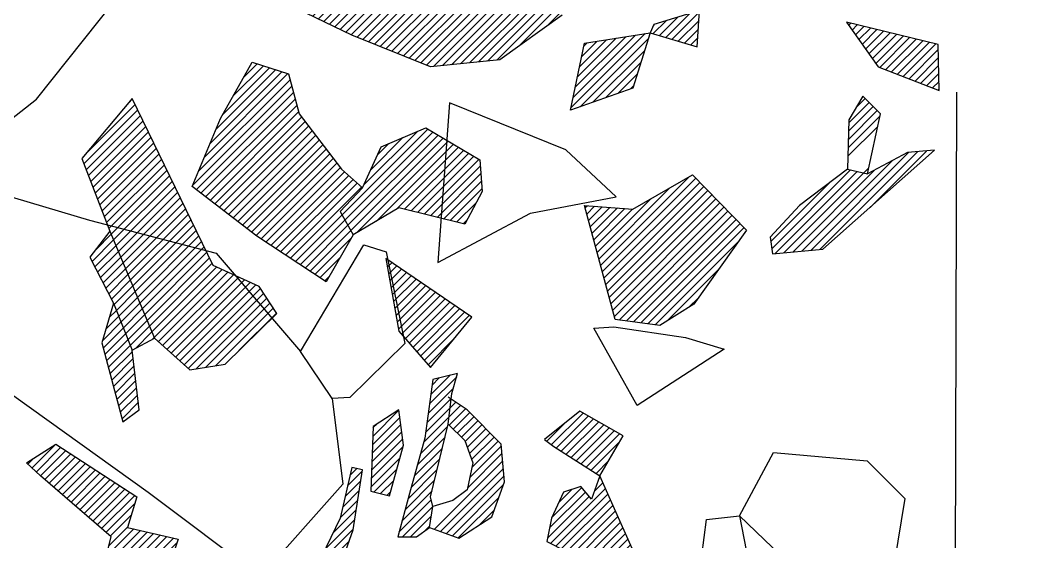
# Model space of a CAD drawing. Header units: metres. Extents: x 10 to 155, y -2050 to -1690.
# Drawn here: x 109.23 to 153.58, y -1873.71 to -1851.07 of the extents above; entities that cross this region are included whole.
import ezdxf

# ---------------------------------------------------------------- set-up
doc = ezdxf.new("R2010")
doc.units = ezdxf.units.M
doc.header["$LTSCALE"] = 25
doc.header["$MEASUREMENT"] = 0
doc.linetypes.add('STRICHPUNKTX2', pattern=[2, 1, -0.5, 0, -0.5])
doc.layers.get('0').update_dxf_attribs({"linetype": 'CONTINUOUS'})
for name, color, linetype in [('GRABUNGSGRENZE', 3, 'STRICHPUNKTX2'), ('KNOCHEN', 2, 'CONTINUOUS'), ('KNOCHENSCHRAFF', 2, 'CONTINUOUS'), ('STEINE', 4, 'CONTINUOUS')]:
    doc.layers.add(name, color=color, linetype=linetype)

# ---------------------------------------------------------------- blocks, each defined once
blk = doc.blocks.new('*X17')
at = {"color": 0}
for p, q in [((109.742, -1870.511), (110.779, -1869.473)), ((109.926, -1870.68), (110.993, -1869.613)), ((110.111, -1870.849), (111.207, -1869.752)), ((110.3, -1871.013), (111.421, -1869.892)), ((110.49, -1871.177), (111.635, -1870.032)), ((109.558, -1870.341), (109.812, -1870.087)), ((110.679, -1871.341), (111.849, -1870.171)), ((110.868, -1871.506), (112.063, -1870.311)), ((111.058, -1871.67), (112.277, -1870.45)), ((111.247, -1871.834), (112.491, -1870.59)), ((111.437, -1871.998), (112.705, -1870.729)), ((111.626, -1872.162), (112.919, -1870.869)), ((123.457, -1871.291), (124.093, -1870.656)), ((123.564, -1870.831), (123.854, -1870.54)), ((111.815, -1872.326), (113.133, -1871.009)), ((112.005, -1872.491), (113.347, -1871.148)), ((112.194, -1872.655), (113.561, -1871.288)), ((123.35, -1871.752), (124.027, -1871.075)), ((112.383, -1872.819), (113.775, -1871.427)), ((112.573, -1872.983), (113.989, -1871.567)), ((112.762, -1873.147), (114.203, -1871.707)), ((123.243, -1872.213), (123.961, -1871.494)), ((112.952, -1873.311), (114.211, -1872.052)), ((123.135, -1872.674), (123.895, -1871.914)), ((113.141, -1873.476), (114.054, -1872.563)), ((122.816, -1873.346), (123.829, -1872.333)), ((112.96, -1874.364), (114.164, -1873.16)), ((113.078, -1873.892), (113.897, -1873.073)), ((122.49, -1874.026), (123.764, -1872.752)), ((112.488, -1876.25), (115.311, -1873.427)), ((112.606, -1875.778), (115.024, -1873.36)), ((112.724, -1875.307), (114.737, -1873.294)), ((112.842, -1874.835), (114.45, -1873.227)), ((114.113, -1874.978), (115.598, -1873.494)), ((114.489, -1874.956), (115.884, -1873.56)), ((122.163, -1874.707), (123.698, -1873.172)), ((114.866, -1874.933), (116.035, -1873.763)), ((121.981, -1875.242), (123.515, -1873.708)), ((115.242, -1874.91), (115.869, -1874.283)), ((122.335, -1875.242), (123.325, -1874.252)), ((115.618, -1874.887), (115.702, -1874.803)), ((122.688, -1875.242), (123.135, -1874.796)), ((112.633, -1876.458), (113.971, -1875.12)), ((112.862, -1876.582), (113.909, -1875.536)), ((113.092, -1876.707), (113.846, -1875.952)), ((113.321, -1876.831), (113.784, -1876.368)), ((120.701, -1877.583), (121.944, -1876.34)), ((122.005, -1876.632), (122.138, -1876.499)), ((113.55, -1876.955), (113.722, -1876.784)), ((117.335, -1877.767), (118.025, -1877.076)), ((115.526, -1880.283), (118.267, -1877.542)), ((115.83, -1879.625), (118.146, -1877.309)), ((115.757, -1880.406), (118.388, -1877.774)), ((116.039, -1880.477), (118.509, -1878.007)), ((116.322, -1880.547), (118.63, -1878.239)), ((118.163, -1882.242), (122.103, -1878.302)), ((118.332, -1882.427), (122.185, -1878.573)), ((118.5, -1882.612), (122.21, -1878.902)), ((116.605, -1880.618), (118.14, -1879.083)), ((118.669, -1882.797), (122.235, -1879.231)), ((117.762, -1880.168), (118.202, -1879.729)), ((117.798, -1880.486), (118.603, -1879.681)), ((117.834, -1880.803), (119.004, -1879.633)), ((117.87, -1881.121), (119.405, -1879.586)), ((117.906, -1881.438), (119.806, -1879.538)), ((117.942, -1881.756), (120.207, -1879.491)), ((117.995, -1882.056), (120.608, -1879.443)), ((118.837, -1882.982), (122.26, -1879.559)), ((116.888, -1880.689), (117.356, -1880.221)), ((119.024, -1883.149), (122.285, -1879.888)), ((119.496, -1883.031), (122.31, -1880.217)), ((119.967, -1882.913), (122.335, -1880.545)), ((120.438, -1882.795), (122.36, -1880.874)), ((120.91, -1882.678), (122.385, -1881.203)), ((121.381, -1882.56), (122.409, -1881.531)), ((121.852, -1882.442), (122.434, -1881.86)), ((122.324, -1882.324), (122.459, -1882.188))]:
    blk.add_line(p, q, dxfattribs=at)
blk = doc.blocks.new('*X19')
at = {"color": 0}
for p, q in [((124.546, -1869.142), (125.687, -1868.001)), ((124.519, -1869.875), (125.77, -1868.625)), ((124.533, -1869.508), (125.728, -1868.313)), ((124.559, -1868.775), (124.743, -1868.591)), ((124.506, -1870.242), (125.811, -1868.937)), ((124.479, -1870.976), (125.873, -1869.582)), ((124.493, -1870.609), (125.853, -1869.249)), ((124.466, -1871.343), (125.736, -1870.073)), ((124.61, -1871.552), (125.599, -1870.563)), ((124.893, -1871.623), (125.462, -1871.054)), ((125.176, -1871.694), (125.325, -1871.544)), ((124.933, -1877.24), (126.807, -1875.365)), ((124.998, -1876.822), (126.545, -1875.275)), ((124.676, -1878.911), (127.859, -1875.728)), ((124.74, -1878.493), (127.596, -1875.637)), ((124.804, -1878.075), (127.333, -1875.547)), ((124.869, -1877.658), (127.07, -1875.456)), ((123.635, -1880.305), (128.03, -1875.911)), ((123.73, -1880.565), (128.165, -1876.129)), ((123.824, -1880.824), (128.301, -1876.347)), ((123.918, -1881.083), (128.436, -1876.565)), ((124.012, -1881.343), (128.572, -1876.783)), ((124.107, -1881.602), (128.707, -1877.001)), ((124.234, -1881.828), (128.843, -1877.219)), ((124.392, -1882.023), (128.979, -1877.437)), ((124.551, -1882.219), (129.114, -1877.655)), ((124.709, -1882.414), (129.25, -1877.873)), ((124.867, -1882.609), (129.368, -1878.108)), ((125.025, -1882.804), (129.41, -1878.42)), ((123.164, -1879.009), (123.594, -1878.579)), ((123.258, -1879.268), (123.913, -1878.613)), ((125.184, -1883), (129.451, -1878.732)), ((123.352, -1879.527), (123.934, -1878.946)), ((123.447, -1879.787), (124.039, -1879.195)), ((123.541, -1880.046), (124.326, -1879.261)), ((125.342, -1883.195), (129.493, -1879.044)), ((125.5, -1883.39), (129.535, -1879.356)), ((125.659, -1883.585), (129.576, -1879.668)), ((127.34, -1882.258), (129.618, -1879.98)), ((129.307, -1880.644), (129.659, -1880.292))]:
    blk.add_line(p, q, dxfattribs=at)
blk = doc.blocks.new('*X20')
at = {"color": 0}
for p, q in [((127.074, -1867.32), (127.907, -1866.488)), ((127.017, -1867.732), (128.197, -1866.552)), ((127.132, -1866.909), (127.443, -1866.598)), ((126.959, -1868.143), (128.049, -1867.053)), ((126.902, -1868.554), (127.958, -1867.498)), ((127.865, -1868.297), (128.365, -1867.798)), ((127.912, -1867.897), (128.155, -1867.654)), ((126.844, -1868.965), (127.912, -1867.897)), ((127.871, -1868.645), (128.574, -1867.942)), ((128.047, -1868.822), (128.762, -1868.107)), ((128.224, -1868.999), (128.939, -1868.284)), ((126.621, -1869.895), (127.804, -1868.712)), ((126.756, -1869.406), (127.865, -1868.297)), ((128.401, -1869.176), (129.116, -1868.461)), ((128.562, -1869.368), (129.293, -1868.638)), ((128.658, -1869.626), (129.469, -1868.814)), ((128.753, -1869.885), (129.646, -1868.991)), ((128.848, -1870.143), (129.823, -1869.168)), ((126.486, -1870.384), (127.691, -1869.179)), ((128.761, -1870.937), (130.136, -1869.562)), ((128.859, -1870.485), (130, -1869.345)), ((126.35, -1870.873), (127.578, -1869.645)), ((128.663, -1871.389), (130.166, -1869.885)), ((126.215, -1871.361), (127.465, -1870.112)), ((127.229, -1873.176), (130.196, -1870.209)), ((126.082, -1871.848), (127.352, -1870.578)), ((127.489, -1873.269), (130.227, -1870.532)), ((127.749, -1873.363), (130.257, -1870.855)), ((125.951, -1872.333), (127.239, -1871.045)), ((128.009, -1873.457), (130.235, -1871.231)), ((125.82, -1872.817), (127.126, -1871.511)), ((128.269, -1873.55), (130.03, -1871.789)), ((125.689, -1873.302), (127.095, -1871.896)), ((125.838, -1873.506), (127.166, -1872.179)), ((126.192, -1873.506), (127.095, -1872.603)), ((129.203, -1872.97), (129.826, -1872.347)), ((126.797, -1873.254), (127.024, -1873.027))]:
    blk.add_line(p, q, dxfattribs=at)
blk = doc.blocks.new('*X21')
at = {"color": 0}
for p, q in [((132.322, -1869.497), (133.694, -1868.126)), ((132.53, -1869.642), (133.919, -1868.254)), ((132.12, -1869.346), (132.917, -1868.549)), ((132.746, -1869.781), (134.145, -1868.382)), ((132.961, -1869.919), (134.37, -1868.51)), ((133.177, -1870.057), (134.596, -1868.638)), ((133.392, -1870.195), (134.821, -1868.766)), ((133.607, -1870.333), (135.047, -1868.894)), ((133.823, -1870.471), (135.272, -1869.022)), ((134.038, -1870.609), (135.304, -1869.344)), ((134.254, -1870.748), (134.798, -1870.203)), ((134.37, -1870.985), (134.443, -1870.912)), ((132.332, -1872.669), (133.64, -1871.361)), ((134.18, -1871.529), (134.552, -1871.156)), ((132.149, -1873.56), (133.958, -1871.75)), ((132.237, -1873.118), (133.799, -1871.556)), ((132.273, -1873.789), (134.661, -1871.401)), ((132.509, -1873.906), (134.769, -1871.646)), ((132.627, -1872.021), (133.205, -1871.443)), ((132.745, -1874.024), (134.878, -1871.891)), ((132.895, -1874.228), (134.987, -1872.136)), ((132.47, -1875.359), (135.204, -1872.625)), ((132.683, -1874.794), (135.096, -1872.38)), ((132.402, -1875.781), (135.313, -1872.87)), ((132.666, -1875.871), (135.422, -1873.115)), ((132.93, -1875.961), (135.531, -1873.36)), ((133.193, -1876.051), (135.64, -1873.604)), ((133.457, -1876.14), (135.748, -1873.849)), ((133.721, -1876.23), (135.857, -1874.094)), ((133.984, -1876.32), (135.966, -1874.339)), ((134.248, -1876.41), (136.075, -1874.584)), ((134.512, -1876.5), (136.183, -1874.828)), ((134.872, -1876.493), (136.292, -1875.073)), ((135.259, -1876.46), (136.401, -1875.318)), ((135.646, -1876.426), (135.993, -1876.079))]:
    blk.add_line(p, q, dxfattribs=at)
blk = doc.blocks.new('*X22')
at = {"color": 0}
for p, q in [((113.932, -1854.654), (114.106, -1854.479)), ((111.992, -1857.3), (114.337, -1854.955)), ((112.029, -1856.91), (114.221, -1854.717)), ((112.091, -1857.555), (114.453, -1855.193)), ((112.189, -1857.81), (114.568, -1855.431)), ((112.288, -1858.065), (114.684, -1855.669)), ((112.386, -1858.32), (114.799, -1855.907)), ((112.485, -1858.575), (114.915, -1856.145)), ((112.584, -1858.83), (115.031, -1856.383)), ((112.682, -1859.085), (115.146, -1856.621)), ((112.781, -1859.34), (115.262, -1856.859)), ((112.88, -1859.595), (115.377, -1857.097)), ((112.978, -1859.85), (115.493, -1857.335)), ((113.077, -1860.104), (115.609, -1857.573)), ((113.178, -1860.357), (115.724, -1857.811)), ((113.283, -1860.606), (115.84, -1858.049)), ((113.387, -1860.855), (115.955, -1858.287)), ((113.491, -1861.105), (116.071, -1858.525)), ((113.595, -1861.354), (116.187, -1858.763)), ((113.699, -1861.604), (116.302, -1859.001)), ((113.803, -1861.853), (116.418, -1859.239)), ((113.907, -1862.103), (116.533, -1859.477)), ((114.011, -1862.352), (116.649, -1859.715)), ((114.116, -1862.601), (116.765, -1859.952)), ((114.22, -1862.851), (116.88, -1860.19)), ((114.324, -1863.1), (116.996, -1860.428)), ((114.428, -1863.35), (117.111, -1860.666)), ((114.532, -1863.599), (117.227, -1860.904)), ((114.636, -1863.849), (117.343, -1861.142)), ((114.74, -1864.098), (117.458, -1861.38)), ((114.844, -1864.347), (117.574, -1861.618)), ((114.949, -1864.597), (117.767, -1861.779)), ((115.053, -1864.846), (118.009, -1861.89)), ((115.229, -1865.023), (118.251, -1862.002)), ((115.415, -1865.191), (118.492, -1862.114)), ((115.601, -1865.358), (118.734, -1862.225)), ((115.787, -1865.526), (118.976, -1862.337)), ((115.973, -1865.693), (119.218, -1862.449)), ((116.159, -1865.861), (119.46, -1862.56)), ((116.346, -1866.028), (119.663, -1862.711)), ((116.532, -1866.196), (119.802, -1862.925)), ((116.873, -1866.208), (119.942, -1863.139)), ((117.297, -1866.138), (120.081, -1863.353)), ((117.721, -1866.067), (120.221, -1863.567)), ((118.735, -1865.406), (120.361, -1863.781))]:
    blk.add_line(p, q, dxfattribs=at)
blk = doc.blocks.new('*X23')
at = {"color": 0}
for p, q in [((112.352, -1861.537), (113.283, -1860.606)), ((112.508, -1861.027), (113.178, -1860.357)), ((112.472, -1861.771), (113.387, -1860.855)), ((112.591, -1862.004), (113.491, -1861.105)), ((112.711, -1862.238), (113.595, -1861.354)), ((112.831, -1862.472), (113.699, -1861.604)), ((112.951, -1862.706), (113.803, -1861.853)), ((113.071, -1862.939), (113.907, -1862.103)), ((113.19, -1863.173), (114.011, -1862.352)), ((113.305, -1863.412), (114.116, -1862.601)), ((113.406, -1863.664), (114.22, -1862.851)), ((113.507, -1863.917), (114.324, -1863.1)), ((113.608, -1864.169), (114.428, -1863.35)), ((113.709, -1864.422), (114.532, -1863.599)), ((113.81, -1864.675), (114.636, -1863.849)), ((113.911, -1864.927), (114.74, -1864.098)), ((114.012, -1865.18), (114.844, -1864.347)), ((114.231, -1865.314), (114.949, -1864.597)), ((114.977, -1864.922), (115.053, -1864.846))]:
    blk.add_line(p, q, dxfattribs=at)
blk = doc.blocks.new('*X24')
at = {"color": 0}
for p, q in [((117.726, -1855.809), (120.328, -1853.207)), ((118.017, -1855.164), (120.061, -1853.121)), ((118.472, -1854.356), (119.794, -1853.034)), ((118.927, -1853.548), (119.526, -1852.948)), ((116.977, -1857.619), (120.954, -1853.641)), ((117.227, -1857.016), (120.863, -1853.379)), ((117.476, -1856.412), (120.595, -1853.293)), ((116.727, -1858.222), (121.028, -1853.921)), ((116.878, -1858.425), (121.102, -1854.2)), ((117.078, -1858.578), (121.176, -1854.48)), ((117.279, -1858.731), (121.25, -1854.76)), ((117.479, -1858.884), (121.324, -1855.039)), ((117.68, -1859.037), (121.454, -1855.263)), ((117.88, -1859.19), (121.607, -1855.464)), ((118.081, -1859.344), (121.76, -1855.664)), ((118.281, -1859.497), (121.914, -1855.864)), ((118.481, -1859.65), (122.067, -1856.064)), ((118.682, -1859.803), (122.22, -1856.264)), ((118.882, -1859.956), (122.374, -1856.465)), ((119.083, -1860.109), (122.527, -1856.665)), ((119.283, -1860.262), (122.68, -1856.865)), ((119.484, -1860.415), (122.834, -1857.065)), ((119.695, -1860.558), (122.987, -1857.266)), ((119.908, -1860.698), (123.14, -1857.466)), ((120.121, -1860.839), (123.318, -1857.642)), ((120.334, -1860.98), (123.505, -1857.808)), ((120.546, -1861.12), (123.692, -1857.975)), ((120.759, -1861.261), (123.879, -1858.141)), ((120.972, -1861.402), (124.066, -1858.308)), ((121.185, -1861.543), (123.216, -1859.512)), ((121.398, -1861.683), (123.341, -1859.74)), ((121.611, -1861.824), (123.467, -1859.968)), ((121.823, -1861.965), (123.592, -1860.196)), ((122.036, -1862.105), (123.608, -1860.533)), ((122.249, -1862.246), (123.13, -1861.365)), ((122.462, -1862.387), (122.651, -1862.197))]:
    blk.add_line(p, q, dxfattribs=at)
blk = doc.blocks.new('*X25')
at = {"color": 0}
for p, q in [((123.216, -1859.512), (126.943, -1855.785)), ((123.341, -1859.74), (127.165, -1855.916)), ((123.467, -1859.968), (127.388, -1856.046)), ((123.592, -1860.196), (127.611, -1856.177)), ((123.85, -1860.292), (127.834, -1856.308)), ((124.163, -1858.211), (126.474, -1855.9)), ((124.461, -1857.56), (125.864, -1856.157)), ((124.712, -1859.784), (128.057, -1856.439)), ((124.759, -1856.908), (125.253, -1856.414)), ((125.573, -1859.276), (128.279, -1856.569)), ((125.932, -1859.27), (128.502, -1856.7)), ((126.215, -1859.341), (128.725, -1856.831)), ((126.498, -1859.412), (128.948, -1856.962)), ((126.78, -1859.483), (129.17, -1857.093)), ((127.063, -1859.553), (129.23, -1857.387)), ((127.346, -1859.624), (129.254, -1857.716)), ((127.629, -1859.695), (129.279, -1858.045)), ((127.912, -1859.765), (129.303, -1858.374)), ((128.194, -1859.836), (129.053, -1858.978)), ((128.477, -1859.907), (128.644, -1859.74))]:
    blk.add_line(p, q, dxfattribs=at)
blk = doc.blocks.new('*X26')
at = {"color": 0}
for p, q in [((125.138, -1861.479), (125.176, -1861.44)), ((125.191, -1861.779), (125.386, -1861.584)), ((125.244, -1862.08), (125.596, -1861.728)), ((125.297, -1862.38), (125.806, -1861.871)), ((125.351, -1862.68), (126.016, -1862.015)), ((125.404, -1862.98), (126.225, -1862.159)), ((125.457, -1863.281), (126.435, -1862.303)), ((125.51, -1863.581), (126.645, -1862.446)), ((125.564, -1863.881), (126.855, -1862.59)), ((125.617, -1864.182), (127.065, -1862.734)), ((125.67, -1864.482), (127.275, -1862.878)), ((125.802, -1864.704), (127.484, -1863.021)), ((125.966, -1864.893), (127.694, -1863.165)), ((126.131, -1865.082), (127.904, -1863.309)), ((126.296, -1865.271), (128.114, -1863.452)), ((126.46, -1865.46), (128.324, -1863.596)), ((126.625, -1865.649), (128.533, -1863.74)), ((126.789, -1865.838), (128.743, -1863.884)), ((126.954, -1866.027), (128.103, -1864.877))]:
    blk.add_line(p, q, dxfattribs=at)
blk = doc.blocks.new('*X27')
at = {"color": 0}
for p, q in [((137.015, -1851.722), (137.816, -1850.922)), ((137.287, -1851.804), (138.326, -1850.765)), ((137.559, -1851.886), (138.755, -1850.69)), ((136.744, -1851.641), (137.305, -1851.079)), ((136.754, -1851.277), (136.794, -1851.236)), ((137.831, -1851.967), (138.731, -1851.068)), ((133.164, -1854.867), (136.393, -1851.637)), ((133.258, -1854.419), (135.972, -1851.705)), ((133.353, -1853.971), (135.551, -1851.773)), ((133.447, -1853.523), (135.13, -1851.84)), ((133.564, -1854.82), (136.536, -1851.849)), ((138.103, -1852.049), (138.706, -1851.446)), ((138.375, -1852.13), (138.682, -1851.824)), ((133.541, -1853.075), (134.708, -1851.908)), ((133.636, -1852.627), (134.287, -1851.976)), ((133.73, -1852.179), (133.866, -1852.043)), ((138.647, -1852.212), (138.658, -1852.202)), ((134.115, -1854.623), (136.37, -1852.368)), ((134.666, -1854.425), (136.204, -1852.887)), ((135.217, -1854.228), (136.038, -1853.407)), ((135.768, -1854.03), (135.872, -1853.926))]:
    blk.add_line(p, q, dxfattribs=at)
blk = doc.blocks.new('*X28')
at = {"color": 0}
for p, q in [((134.452, -1861.711), (138.29, -1857.873)), ((134.526, -1861.99), (138.592, -1857.924)), ((134.377, -1861.432), (137.47, -1858.339)), ((134.601, -1862.269), (138.767, -1858.103)), ((134.676, -1862.547), (138.942, -1858.281)), ((134.75, -1862.826), (139.117, -1858.46)), ((134.302, -1861.153), (136.651, -1858.804)), ((134.825, -1863.105), (139.292, -1858.639)), ((134.9, -1863.384), (139.466, -1858.817)), ((133.779, -1859.201), (133.865, -1859.116)), ((133.854, -1859.48), (134.194, -1859.14)), ((133.929, -1859.759), (134.524, -1859.164)), ((134.003, -1860.038), (134.853, -1859.188)), ((134.078, -1860.317), (135.182, -1859.212)), ((134.153, -1860.596), (135.512, -1859.236)), ((134.227, -1860.874), (135.841, -1859.261)), ((134.974, -1863.663), (139.641, -1858.996)), ((135.049, -1863.942), (139.816, -1859.175)), ((135.26, -1864.084), (139.991, -1859.353)), ((135.572, -1864.125), (140.166, -1859.532)), ((135.885, -1864.167), (140.341, -1859.711)), ((136.197, -1864.208), (140.516, -1859.89)), ((136.51, -1864.249), (140.69, -1860.068)), ((136.822, -1864.29), (140.473, -1860.64)), ((137.359, -1864.107), (139.588, -1861.878)), ((138.291, -1863.529), (138.703, -1863.116)), ((113.091, -1863.98), (113.406, -1863.664)), ((113.238, -1863.479), (113.305, -1863.412)), ((112.796, -1864.982), (113.608, -1864.169)), ((112.943, -1864.481), (113.507, -1863.917)), ((112.827, -1865.304), (113.709, -1864.422)), ((112.902, -1865.583), (113.81, -1864.675)), ((112.977, -1865.861), (113.911, -1864.927)), ((113.052, -1866.14), (114.012, -1865.18)), ((113.127, -1866.419), (114.101, -1865.444)), ((113.202, -1866.697), (114.139, -1865.76)), ((113.276, -1866.976), (114.176, -1866.077)), ((113.351, -1867.255), (114.213, -1866.393)), ((113.426, -1867.534), (114.25, -1866.709)), ((113.501, -1867.812), (114.287, -1867.026)), ((113.576, -1868.091), (114.325, -1867.342)), ((113.651, -1868.37), (114.362, -1867.659)), ((114.341, -1868.033), (114.399, -1867.975))]:
    blk.add_line(p, q, dxfattribs=at)
blk = doc.blocks.new('*X29')
at = {"color": 0}
for p, q in [((131.457, -1810.966), (131.938, -1810.484)), ((130.33, -1812.8), (132.124, -1811.006)), ((130.893, -1811.883), (132.031, -1810.745)), ((129.766, -1813.717), (132.217, -1811.266)), ((129.804, -1814.033), (132.309, -1811.527)), ((129.959, -1814.232), (132.402, -1811.788)), ((130.113, -1814.43), (132.495, -1812.049)), ((130.268, -1814.629), (132.588, -1812.31)), ((130.423, -1814.828), (132.68, -1812.57)), ((130.578, -1815.026), (132.773, -1812.831)), ((130.733, -1815.225), (132.866, -1813.092)), ((130.888, -1815.424), (132.959, -1813.353)), ((131.043, -1815.622), (133.051, -1813.614)), ((131.198, -1815.821), (133.144, -1813.874)), ((131.352, -1816.02), (133.237, -1814.135)), ((131.507, -1816.218), (133.33, -1814.396)), ((131.662, -1816.417), (133.422, -1814.657)), ((131.817, -1816.616), (133.515, -1814.918)), ((131.972, -1816.814), (133.608, -1815.178)), ((132.92, -1816.22), (133.701, -1815.439)), ((115.179, -1825.122), (115.204, -1825.097)), ((115.261, -1825.393), (115.58, -1825.075)), ((115.344, -1825.665), (115.956, -1825.053)), ((115.426, -1825.936), (116.135, -1825.227)), ((115.509, -1826.207), (116.258, -1825.458)), ((115.608, -1826.461), (116.38, -1825.689)), ((115.713, -1826.709), (116.503, -1825.919)), ((115.818, -1826.958), (116.626, -1826.15)), ((115.923, -1827.206), (116.748, -1826.381)), ((116.028, -1827.455), (116.871, -1826.612)), ((116.141, -1827.696), (116.994, -1826.843)), ((116.263, -1827.927), (117.117, -1827.073)), ((116.386, -1828.158), (117.239, -1827.304)), ((116.509, -1828.389), (117.369, -1827.528)), ((116.631, -1828.619), (117.509, -1827.742)), ((116.754, -1828.85), (117.649, -1827.955)), ((116.877, -1829.081), (117.79, -1828.168)), ((117.023, -1829.288), (117.93, -1828.381)), ((117.218, -1829.447), (118.07, -1828.595)), ((117.413, -1829.606), (118.21, -1828.808)), ((117.608, -1829.764), (118.351, -1829.021)), ((117.803, -1829.923), (118.491, -1829.235)), ((117.997, -1830.082), (118.627, -1829.452)), ((118.192, -1830.241), (118.753, -1829.68)), ((118.423, -1830.364), (118.878, -1829.908)), ((118.755, -1830.385), (119.003, -1830.136)), ((119.088, -1830.405), (119.129, -1830.364)), ((145.238, -1851.278), (145.327, -1851.189)), ((145.384, -1851.485), (145.612, -1851.258)), ((145.531, -1851.692), (145.896, -1851.327)), ((145.678, -1851.899), (146.18, -1851.396)), ((145.825, -1852.105), (146.465, -1851.466)), ((145.972, -1852.312), (146.749, -1851.535)), ((146.119, -1852.519), (147.033, -1851.604)), ((146.266, -1852.725), (147.317, -1851.674)), ((146.412, -1852.932), (147.602, -1851.743)), ((146.588, -1853.11), (147.886, -1851.812)), ((146.843, -1853.208), (148.17, -1851.881)), ((147.099, -1853.306), (148.454, -1851.951)), ((147.354, -1853.405), (148.739, -1852.02)), ((147.609, -1853.503), (149.023, -1852.089)), ((147.865, -1853.601), (149.13, -1852.336)), ((148.12, -1853.699), (149.139, -1852.68)), ((148.375, -1853.798), (149.148, -1853.025)), ((148.631, -1853.896), (149.156, -1853.37)), ((148.886, -1853.994), (149.165, -1853.715)), ((149.141, -1854.092), (149.174, -1854.059)), ((145.573, -1854.832), (145.95, -1854.455)), ((145.231, -1855.881), (146.304, -1854.808)), ((145.24, -1855.519), (146.127, -1854.631)), ((145.214, -1856.605), (146.602, -1855.217)), ((145.223, -1856.243), (146.481, -1854.985)), ((145.205, -1856.967), (146.505, -1855.668)), ((146.166, -1859.189), (148.614, -1856.74)), ((143.212, -1861.082), (147.13, -1857.164)), ((143.602, -1861.046), (147.84, -1856.808)), ((143.991, -1861.01), (148.227, -1856.774)), ((141.893, -1860.987), (145.323, -1857.557)), ((142.042, -1861.191), (145.609, -1857.624)), ((142.432, -1861.155), (146.116, -1857.471)), ((142.822, -1861.119), (146.379, -1857.561)), ((141.849, -1860.678), (144.407, -1858.12))]:
    blk.add_line(p, q, dxfattribs=at)
blk = doc.blocks.new('*X30')
at = {"color": 0}
for p, q in [((119.989, -1849.657), (131.22, -1838.426)), ((120.041, -1849.251), (130.915, -1838.377)), ((120.093, -1848.845), (130.61, -1838.328)), ((120.097, -1849.903), (131.524, -1838.475)), ((120.146, -1848.439), (130.131, -1838.454)), ((120.305, -1850.048), (131.829, -1838.524)), ((120.518, -1850.189), (132.133, -1838.573)), ((120.198, -1848.033), (129.64, -1838.592)), ((120.251, -1847.627), (129.148, -1838.73)), ((120.303, -1847.221), (128.657, -1838.868)), ((120.356, -1846.815), (128.165, -1839.006)), ((120.756, -1850.304), (132.438, -1838.622)), ((120.994, -1850.42), (132.742, -1838.671)), ((121.232, -1850.535), (133.047, -1838.72)), ((121.471, -1850.65), (133.352, -1838.769)), ((121.709, -1850.766), (133.57, -1838.905)), ((120.406, -1846.412), (127.674, -1839.144)), ((120.454, -1846.01), (127.182, -1839.282)), ((120.502, -1845.608), (126.69, -1839.42)), ((121.947, -1850.881), (133.746, -1839.082)), ((122.185, -1850.996), (133.923, -1839.258)), ((122.423, -1851.112), (134.1, -1839.435)), ((120.55, -1845.207), (126.198, -1839.558)), ((120.599, -1844.805), (125.786, -1839.618)), ((120.647, -1844.403), (125.409, -1839.641)), ((120.742, -1843.954), (125.032, -1839.665)), ((120.991, -1843.351), (124.655, -1839.688)), ((121.241, -1842.748), (124.277, -1839.712)), ((121.491, -1842.145), (123.9, -1839.735)), ((122.662, -1851.227), (134.277, -1839.612)), ((122.9, -1851.342), (134.453, -1839.789)), ((121.741, -1841.541), (123.226, -1840.056)), ((133.744, -1840.851), (134.63, -1839.966)), ((133.864, -1841.085), (134.807, -1840.142)), ((133.984, -1841.319), (134.984, -1840.319)), ((134.103, -1841.553), (135.16, -1840.496)), ((134.223, -1841.787), (135.337, -1840.673)), ((123.138, -1851.457), (133.704, -1840.891)), ((123.376, -1851.573), (133.771, -1841.179)), ((134.343, -1842.021), (135.381, -1840.983)), ((123.615, -1851.688), (133.837, -1841.466)), ((134.462, -1842.255), (135.423, -1841.294)), ((134.582, -1842.489), (135.465, -1841.606)), ((123.865, -1851.791), (133.904, -1841.753)), ((124.117, -1851.893), (133.97, -1842.04)), ((134.702, -1842.723), (135.507, -1841.917)), ((124.369, -1851.995), (134.037, -1842.327)), ((134.986, -1842.792), (135.549, -1842.229)), ((135.551, -1842.58), (135.591, -1842.54)), ((124.621, -1852.096), (134.103, -1842.614)), ((124.873, -1852.198), (134.17, -1842.901)), ((125.125, -1852.299), (134.236, -1843.188)), ((125.377, -1852.401), (134.303, -1843.475)), ((125.629, -1852.502), (134.369, -1843.762)), ((125.881, -1852.604), (134.436, -1844.049)), ((133.977, -1844.862), (134.502, -1844.336)), ((134.33, -1844.862), (134.569, -1844.623)), ((126.133, -1852.706), (133.302, -1845.537)), ((126.385, -1852.807), (133.318, -1845.873)), ((126.637, -1852.909), (133.335, -1846.21)), ((126.889, -1853.01), (133.379, -1846.52)), ((127.183, -1853.07), (133.485, -1846.767)), ((127.576, -1853.03), (133.591, -1847.015)), ((127.97, -1852.99), (133.745, -1847.214)), ((128.363, -1852.95), (133.966, -1847.347)), ((129.15, -1852.87), (134.619, -1847.401)), ((128.757, -1852.91), (134.222, -1847.444)), ((129.544, -1852.83), (134.431, -1847.943)), ((129.937, -1852.79), (134.242, -1848.485)), ((130.88, -1852.201), (134.053, -1849.028)), ((132.128, -1851.306), (133.281, -1850.154))]:
    blk.add_line(p, q, dxfattribs=at)

msp = doc.modelspace()

# ---------------------------------------------------------------- linework, layer by layer
at = {"layer": 'GRABUNGSGRENZE'}
msp.add_lwpolyline([(151.156, -1690.732), (147.936, -1795.537), (147.373, -1818.079), (147.373, -1818.079), (149.921, -1854.187), (149.921, -1854.187), (149.921, -1854.187), (149.868, -1876.219), (149.868, -1876.219), (149.867, -1899.526), (151.65, -1919.365), (151.65, -1919.365), (151.596, -1967.407), (151.596, -1967.407), (151.596, -1967.407), (151.596, -1967.407), (150.115, -1992.856), (150.115, -1992.856), (152.663, -2022.182), (153.579, -2049.977)], dxfattribs=at)
at = {"layer": 'KNOCHEN'}
for points in [[(132.785, -1850.836), (130.078, -1852.776), (127.066, -1853.082), (123.645, -1851.703), (120.479, -1850.17)], [(136.614, -1851.602), (138.657, -1852.215), (138.759, -1850.632), (136.768, -1851.245), (136.614, -1851.602)], [(145.142, -1851.143), (146.52, -1853.084), (149.175, -1854.105), (149.124, -1852.114), (145.142, -1851.143)], [(133.142, -1854.972), (133.755, -1852.061), (136.614, -1851.602), (135.848, -1854.002), (133.142, -1854.972)], [(122.52, -1862.425), (119.508, -1860.434), (116.7, -1858.289), (117.925, -1855.327), (119.304, -1852.877), (120.887, -1853.387), (121.347, -1855.123), (123.184, -1857.524), (124.104, -1858.341), (123.133, -1859.362), (123.695, -1860.383), (122.52, -1862.425)], [(114.096, -1854.459), (111.9, -1857.063), (113.125, -1860.229), (115.065, -1864.876), (116.597, -1866.254), (118.128, -1865.999), (120.375, -1863.804), (119.61, -1862.629), (117.618, -1861.71), (114.096, -1854.459)], [(114.096, -1854.459), (114.096, -1854.459)], [(145.856, -1854.36), (145.243, -1855.381), (145.192, -1857.526), (146.06, -1857.73), (146.622, -1855.126), (145.856, -1854.36)], [(124.104, -1858.341), (124.921, -1856.554), (126.861, -1855.737), (129.21, -1857.116), (129.312, -1858.494), (128.546, -1859.924), (125.686, -1859.209), (123.695, -1860.383)], [(145.192, -1857.526), (143.098, -1859.109), (141.822, -1860.487), (141.924, -1861.202), (144.119, -1860.998), (148.971, -1856.709), (147.796, -1856.811), (146.06, -1857.73)], [(135.081, -1864.061), (133.754, -1859.108), (135.848, -1859.261), (138.452, -1857.781), (140.8, -1860.181), (138.502, -1863.397), (137.021, -1864.316), (135.081, -1864.061)], [(113.125, -1860.229), (112.257, -1861.352), (113.278, -1863.344), (114.095, -1865.386), (115.065, -1864.876)], [(127.064, -1866.153), (128.852, -1863.958), (125.124, -1861.404), (125.686, -1864.57), (127.064, -1866.153)], [(113.278, -1863.344), (112.767, -1865.08), (113.686, -1868.501), (114.401, -1867.99), (114.095, -1865.386)], [(127.064, -1871.77), (127.83, -1868.604), (127.983, -1867.277), (128.239, -1866.409), (127.166, -1866.664), (126.809, -1869.217), (126.145, -1871.617), (125.634, -1873.506), (126.451, -1873.506), (127.012, -1873.098), (127.166, -1872.179), (127.064, -1871.77)], [(127.012, -1873.098), (128.289, -1873.557), (129.719, -1872.639), (130.281, -1871.107), (130.128, -1869.473), (128.647, -1867.992), (127.83, -1867.43)], [(124.459, -1871.515), (125.276, -1871.719), (125.889, -1869.523), (125.685, -1867.991), (124.562, -1868.706), (124.459, -1871.515)], [(132.425, -1869.575), (134.417, -1870.852), (135.438, -1869.116), (133.549, -1868.043), (132.017, -1869.269)], [(127.83, -1868.604), (128.545, -1869.319), (128.902, -1870.29), (128.647, -1871.464), (128.034, -1871.923), (127.166, -1872.179)], [(109.499, -1870.287), (110.775, -1869.471), (114.298, -1871.769), (113.89, -1873.096), (116.085, -1873.607), (115.677, -1874.884), (113.991, -1874.986), (113.685, -1877.028), (112.459, -1876.364), (113.175, -1873.505), (110.111, -1870.849), (109.499, -1870.287)], [(132.017, -1869.269), (132.425, -1869.575)], [(124.102, -1870.595), (123.643, -1870.493), (123.132, -1872.689), (121.906, -1875.242), (122.978, -1875.242), (123.693, -1873.2), (124.102, -1870.595)], [(132.935, -1874.12), (132.322, -1875.754), (134.569, -1876.52), (135.744, -1876.418), (136.459, -1875.448), (134.417, -1870.852), (134.059, -1871.873), (133.6, -1871.311), (132.834, -1871.567), (132.323, -1872.69), (132.118, -1873.711), (132.935, -1874.12)]]:
    msp.add_lwpolyline(points, dxfattribs=at)
at = {"layer": 'STEINE'}
for points in [[(88.67, -1844.799), (93.362, -1856.376), (98.104, -1862.241), (100.909, -1861.63), (105.704, -1857.805), (109.937, -1854.49), (114.017, -1849.339), (116.006, -1845.362), (119.424, -1835.723), (114.987, -1834.192)], [(127.378, -1861.58), (131.407, -1859.439), (135.131, -1858.725), (132.938, -1856.685), (127.889, -1854.644), (127.378, -1861.58)], [(122.788, -1867.496), (123.247, -1871.219), (119.676, -1875.248), (114.781, -1871.576), (105.295, -1864.792), (107.488, -1863.466), (105.704, -1857.805), (112.231, -1859.743), (117.739, -1861.172), (121.411, -1865.456)], [(122.788, -1867.496), (121.411, -1865.456), (124.165, -1860.815), (125.134, -1861.121), (125.95, -1865.099), (123.553, -1867.445), (122.788, -1867.496)], [(136.048, -1867.803), (134.161, -1864.437), (135.028, -1864.386), (138.139, -1864.845), (139.822, -1865.355), (136.048, -1867.803)], [(146.757, -1877.494), (145.125, -1877.035), (140.485, -1872.597), (141.964, -1869.843), (146.044, -1870.201), (147.676, -1871.833), (146.757, -1877.494)], [(141.963, -1880.196), (138.138, -1879.788), (139.057, -1872.75), (140.485, -1872.597), (141.963, -1880.196)]]:
    msp.add_lwpolyline(points, dxfattribs=at)

# ---------------------------------------------------------------- block references
at = {"layer": 'KNOCHENSCHRAFF'}
for name in ['*X29', '*X30', '*X27', '*X24', '*X22', '*X25', '*X28', '*X23', '*X26', '*X20', '*X19', '*X21', '*X17']:
    msp.add_blockref(name, (0, 0), dxfattribs=at)

doc.saveas('drawing.dxf')
